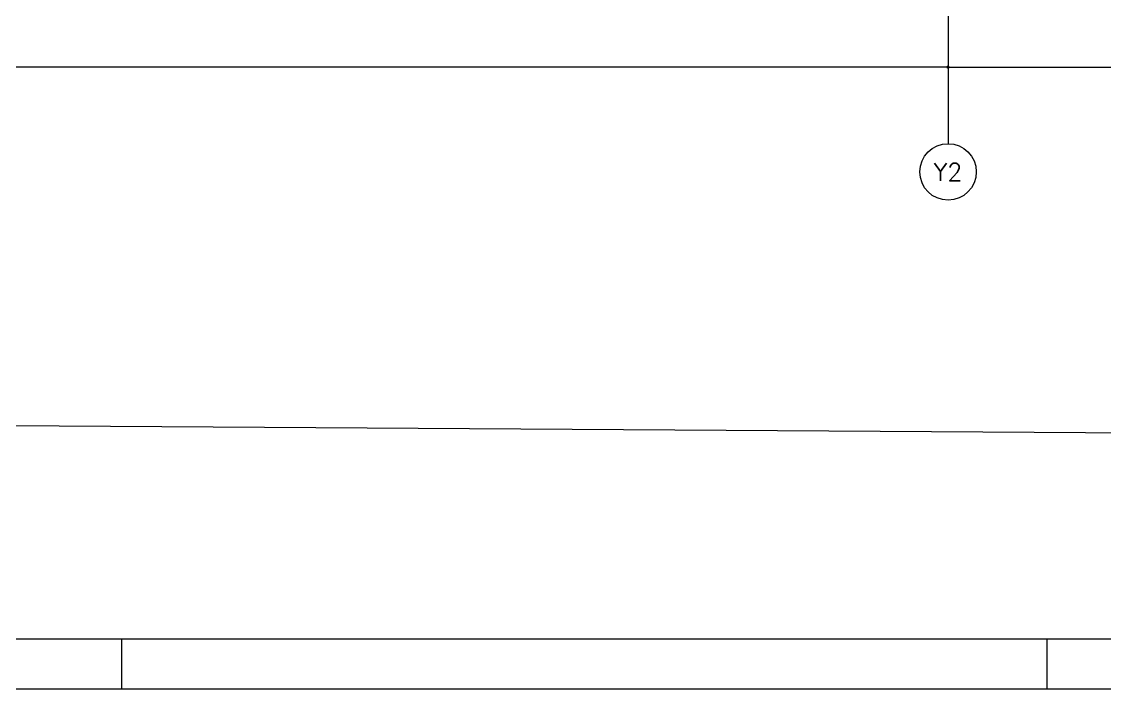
# Model space of a CAD drawing. Header units: millimetres. Extents: x -4281 to 5364, y -2128 to 2372.
# Drawn here: x 640 to 1723, y -2128 to -1462 of the extents above; entities that cross this region are included whole.
import ezdxf
from ezdxf.enums import TextEntityAlignment as Align

# ---------------------------------------------------------------- set-up
doc = ezdxf.new("R2010")
doc.units = ezdxf.units.MM
doc.header["$LTSCALE"] = 50
doc.linetypes.add('EIXO', pattern=[6.8, 6, -0.4, 0, -0.4])
for name, color, linetype in [('F-COTAS', 106, 'Continuous'), ('F-DIVISA', 6, 'Continuous'), ('F-EIXO', 12, 'EIXO'), ('F-MARGEM', 1, 'Continuous'), ('F-PILARES-HACH', 174, 'Continuous'), ('F-TEXTO', 6, 'Continuous')]:
    doc.layers.add(name, color=color, linetype=linetype)
doc.styles.add('CP-TEXT-INCL', font='romans.shx', dxfattribs={"oblique": 20})
doc.styles.add('ROMANS', font='romans.shx')
doc.dimstyles.new('CP-COTAS-50', dxfattribs={"dimscale": 0.64, "dimtxt": 12.5, "dimasz": 5, "dimexe": 5, "dimexo": 5, "dimgap": 2.5, "dimtad": 1, "dimdec": 1, "dimdsep": 46, "dimtxsty": 'CP-TEXT-INCL', "dimblk1": 'DOT', "dimblk2": 'DOT', "dimsah": 1, "dimcen": 9, "dimclrd": 256, "dimclre": 256, "dimclrt": 256, "dimadec": 0, "dimazin": 0, "dimtfac": 1, "dimtdec": 1, "dimtmove": 2, "dimatfit": 3, "dimldrblk": 'DOT', "dimfxl": 0, "dimtolj": 1, "dimarcsym": 0})

# ---------------------------------------------------------------- blocks, each defined once
blk = doc.blocks.new('*U233')
at = {"layer": 'F-EIXO'}
blk.add_line((0, 0), (0, -3673.4852), dxfattribs=at)
at = {"layer": 'F-TEXTO', "style": 'ROMANS'}
blk.add_attdef('EIXO', text='', height=17.5, rotation=360, dxfattribs=at).set_placement((0, 28.2072), align=Align.MIDDLE_CENTER)
blk = doc.blocks.new('A0-4L_900')
at = {"layer": 'F-MARGEM', "color": 2}
for p, q in [((100.4, 1), (100.4, 0)), ((118.9, 1), (118.9, 0))]:
    blk.add_line(p, q, dxfattribs=at)
blk.add_lwpolyline([(0, 0), (0, 90), (192.9, 90), (192.9, 0)], close=True, dxfattribs=at)
at = {"layer": 'F-MARGEM', "color": 7}
blk.add_lwpolyline([(2.5, 89), (191.9, 89), (191.9, 1), (2.5, 1)], close=True, dxfattribs=at)
blk = doc.blocks.new('_DOT')
at = {"color": 0, "linetype": 'ByBlock'}
blk.add_line((-0.5, 0), (-1, 0), dxfattribs=at)
at = {"color": 0, "linetype": 'ByBlock', "const_width": 0.5}
blk.add_lwpolyline([(-0.25, 0, 1), (0.25, 0, 1)], format="xyb", close=True, dxfattribs=at)
blk = doc.blocks.new('*D526')
at = {"layer": 'DEFPOINTS', "color": 0, "transparency": 16777216}
for p in [(1565.5, -1389.2), (4157.6, -1407.2), (4157.6, -1507.1)]:
    blk.add_point(p, dxfattribs=at)
at = {"layer": 'F-COTAS', "lineweight": -2, "transparency": 16777216}
for p, q in [((1565.5, -1392.4), (1565.5, -1510.3)), ((4157.6, -1410.4), (4157.6, -1510.3)), ((1568.7, -1507.1), (4154.4, -1507.1))]:
    blk.add_line(p, q, dxfattribs=at)
at = {"layer": 'F-COTAS', "lineweight": -2, "transparency": 16777216, "xscale": 3.2, "yscale": 3.2, "zscale": 3.2, "rotation": 180}
blk.add_blockref('_DOT', (1565.5, -1507.1), dxfattribs=at)
at = {"layer": 'F-COTAS', "lineweight": -2, "transparency": 16777216, "xscale": 3.2, "yscale": 3.2, "zscale": 3.2}
blk.add_blockref('_DOT', (4157.6, -1507.1), dxfattribs=at)
at = {"layer": 'F-COTAS', "transparency": 16777216, "insert": (2861.6, -1501.5), "char_height": 8, "attachment_point": 5, "style": 'CP-TEXT-INCL', "bg_fill": 3, "box_fill_scale": 1.1, "bg_fill_color": 256, "bg_fill_true_color": 13158600, "bg_fill_transparency": 0}
blk.add_mtext('\\A1;2592.1', dxfattribs=at)
blk = doc.blocks.new('*D527')
at = {"layer": 'DEFPOINTS', "color": 0, "transparency": 16777216}
for p in [(-709.5, -1373.4), (1565.5, -1389.2), (-709.5, -1507.1)]:
    blk.add_point(p, dxfattribs=at)
at = {"layer": 'F-COTAS', "lineweight": -2, "transparency": 16777216}
for p, q in [((-709.5, -1376.6), (-709.5, -1510.3)), ((1565.5, -1392.4), (1565.5, -1510.3)), ((1562.3, -1507.1), (-706.3, -1507.1))]:
    blk.add_line(p, q, dxfattribs=at)
at = {"layer": 'F-COTAS', "lineweight": -2, "transparency": 16777216, "xscale": 3.2, "yscale": 3.2, "zscale": 3.2, "rotation": 180}
blk.add_blockref('_DOT', (-709.5, -1507.1), dxfattribs=at)
at = {"layer": 'F-COTAS', "lineweight": -2, "transparency": 16777216, "xscale": 3.2, "yscale": 3.2, "zscale": 3.2}
blk.add_blockref('_DOT', (1565.5, -1507.1), dxfattribs=at)
at = {"layer": 'F-COTAS', "transparency": 16777216, "insert": (428, -1501.5), "char_height": 8, "attachment_point": 5, "style": 'CP-TEXT-INCL', "bg_fill": 3, "box_fill_scale": 1.1, "bg_fill_color": 256, "bg_fill_true_color": 13158600, "bg_fill_transparency": 0}
blk.add_mtext('\\A1;2275', dxfattribs=at)

msp = doc.modelspace()

# ---------------------------------------------------------------- hatches: boundary and pattern name
at = {"layer": 'F-PILARES-HACH'}
h = msp.add_hatch(dxfattribs=at)
h.set_pattern_fill('ANSI31', color=256, scale=50, style=0)
h.paths.add_polyline_path([(1445.5, -1558.5), (1464.5, -1558.5), (1464.5, -1508.5), (1445.5, -1508.5)], flags=16)

# ---------------------------------------------------------------- linework, layer by layer
at = {"layer": 'F-DIVISA', "color": 253, "flags": 128}
msp.add_lwpolyline([(-3688, 2174.39, 0.353045), (-4065.03, 1783.09), (-4054.82, -1121.07), (-4043.07, -1322.97, 0.308858), (-3580.9, -1837.67), (4318.91, -1888.75)], format="xyb", dxfattribs=at)
at = {"layer": 'F-EIXO', "color": 2, "linetype": 'Continuous'}
msp.add_circle((1565.5, -1611.74), 28.21, dxfattribs=at)

# ---------------------------------------------------------------- block references
at = {"layer": 'F-EIXO', "linetype": 'Continuous'}
msp.add_blockref('*U233', (1565.5, 2089.84), dxfattribs=at)
at = {"layer": 'F-MARGEM', "xscale": 50, "yscale": 50, "zscale": 50}
msp.add_blockref('A0-4L_900', (-4280.59, -2128.38), dxfattribs=at)

# ---------------------------------------------------------------- texts
at = {"layer": 'F-TEXTO', "linetype": 'Continuous', "style": 'ROMANS'}
msp.add_text('Y2', height=17.5, dxfattribs=at).set_placement((1565.5, -1611.74), align=Align.MIDDLE_CENTER)

# ---------------------------------------------------------------- next in the draw order: dimensions: what is measured, and where the dimension line sits
at = {"layer": 'F-COTAS'}
dim = msp.add_linear_dim(base=(4157.63, -1507.1), p1=(1565.5, -1389.19), p2=(4157.63, -1407.22), dimstyle='CP-COTAS-50', override={"dimtfill": 1, "dimarcsym": 2}, dxfattribs=at)
dim.commit()
dim.dimension.update_dxf_attribs({"geometry": '*D526', "text_midpoint": (2861.57, -1501.5)})

# ---------------------------------------------------------------- next in the draw order: dimensions: what is measured, and where the dimension line sits
dim = msp.add_linear_dim(base=(-709.5, -1507.1), p1=(1565.5, -1389.19), p2=(-709.5, -1373.37), dimstyle='CP-COTAS-50', override={"dimtfill": 1, "dimarcsym": 2}, dxfattribs=at)
dim.commit()
dim.dimension.update_dxf_attribs({"geometry": '*D527', "text_midpoint": (428, -1501.5)})

doc.saveas('drawing.dxf')
